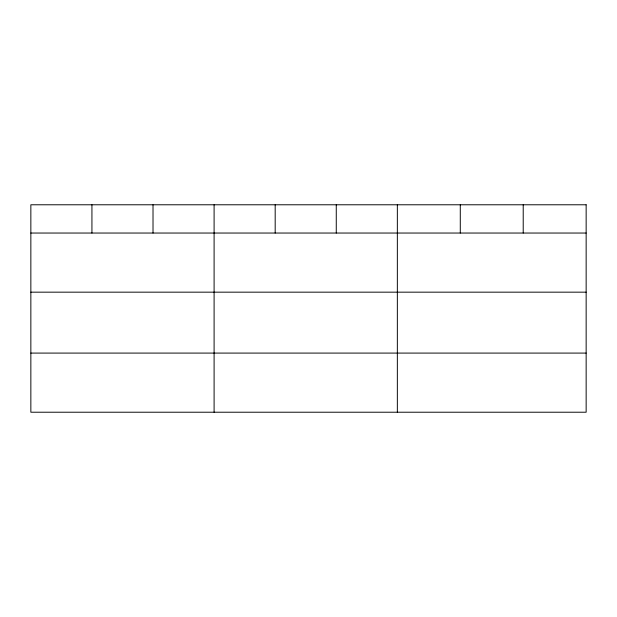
<?xml version="1.0" encoding="UTF-8"?>
<svg xmlns="http://www.w3.org/2000/svg" width="617" height="617" viewBox="0 0 617 617"><rect width="100%" height="100%" fill="white"/><g stroke="black" fill="none" stroke-linecap="round" stroke-linejoin="round"><path stroke-width="0.93" d="M30.85 233.041L586.15 233.041M30.85 292.165L586.15 292.165M30.85 353.086L586.15 353.086M523.216 204.782L523.216 233.041M460.282 204.782L460.282 233.041M397.348 204.782L397.348 412.218M336.265 204.782L336.265 233.041M275.182 204.782L275.182 233.041M214.099 204.782L214.099 412.218M153.016 204.782L153.016 233.041M91.933 204.782L91.933 233.041M586.15 204.782L30.85 204.782L30.85 412.218L586.15 412.218L586.15 204.782"/></g></svg>
